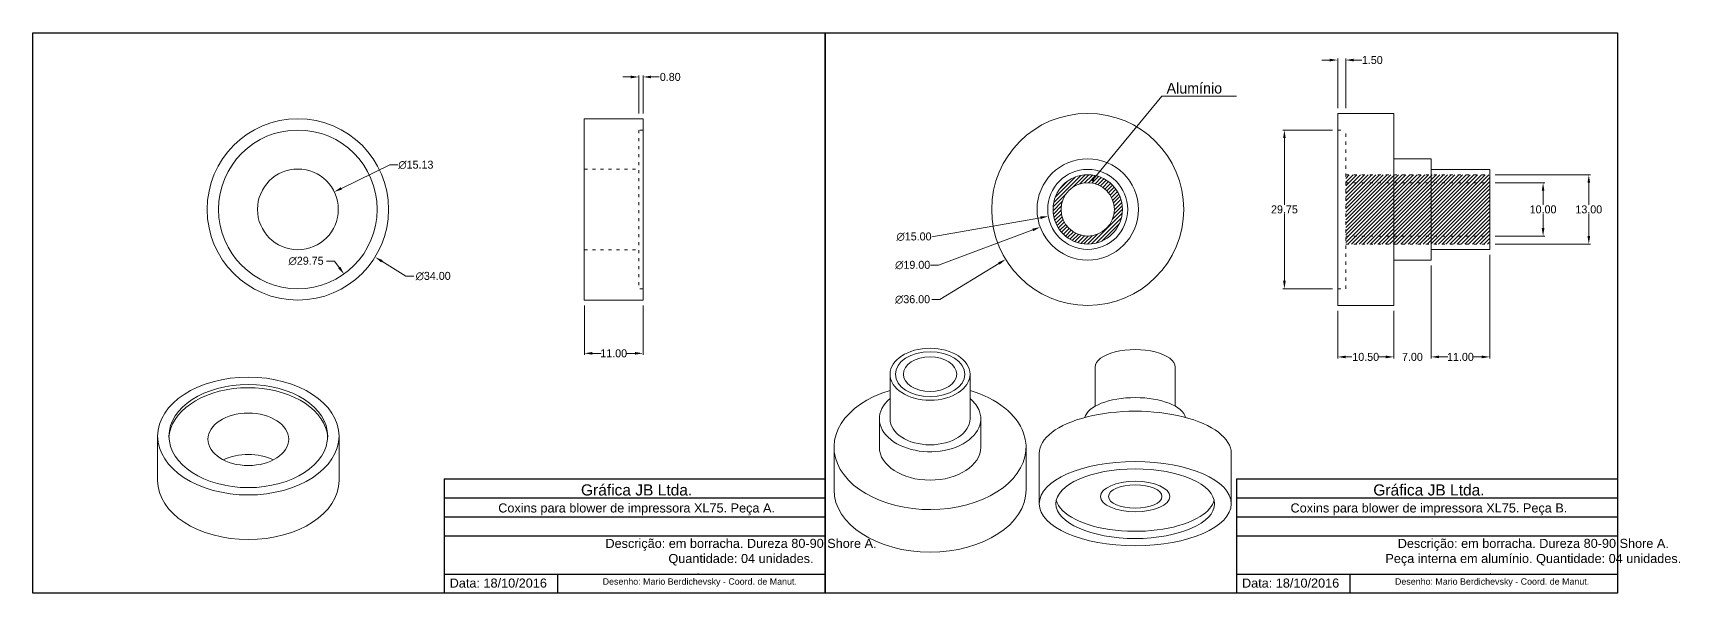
# Model space of a CAD drawing. Header units: millimetres. Extents: x -298 to 356, y 176 to 438.
# Drawn here: x -298 to 10.7, y 333.4 to 438.4 of the extents above; entities that cross this region are included whole.
import ezdxf

# ---------------------------------------------------------------- set-up
doc = ezdxf.new("R2010")
doc.units = ezdxf.units.MM
doc.header["$LTSCALE"] = 0.05
doc.header["$MEASUREMENT"] = 0
doc.linetypes.add('ACAD_ISO03W100', pattern=[30, 12, -18])
doc.dimstyles.get("Standard").update_dxf_attribs({"dimtxt": 1.5, "dimasz": 1.5, "dimexe": 0.3, "dimexo": 1, "dimgap": 0.1, "dimtad": 0, "dimtih": 1, "dimtoh": 1, "dimzin": 0, "dimdsep": 46, "dimtxsty": 'Standard', "dimcen": 0, "dimadec": 0, "dimazin": 0, "dimtfac": 1, "dimtofl": 0, "dimtmove": 0, "dimatfit": 3, "dimfxl": 1, "dimtolj": 1, "dimtzin": 0, "dimlwd": 0, "dimlwe": 0, "dimarcsym": 0})

# ---------------------------------------------------------------- blocks, each defined once
blk = doc.blocks.new('*D1')
at = {"color": 0, "lineweight": 0, "transparency": 16777216}
for p, q in [((-194.7, 387.33), (-194.7, 378.05)), ((-183.7, 387.33), (-183.7, 378.05)), ((-193.2, 378.35), (-191.55, 378.35)), ((-185.2, 378.35), (-186.85, 378.35))]:
    blk.add_line(p, q, dxfattribs=at)
at = {"color": 0, "transparency": 16777216}
for points in [[(-193.2, 378.6), (-193.2, 378.1), (-194.7, 378.35)], [(-185.2, 378.6), (-185.2, 378.1), (-183.7, 378.35)]]:
    blk.add_solid(points, dxfattribs=at)
at = {"layer": 'Defpoints', "color": 0, "transparency": 16777216}
for p in [(-194.7, 388.33), (-183.7, 388.33), (-183.7, 378.35)]:
    blk.add_point(p, dxfattribs=at)
at = {"color": 0, "transparency": 16777216, "insert": (-189.2, 378.35), "char_height": 1.5, "attachment_point": 5}
blk.add_mtext('\\A1;11.00', dxfattribs=at)
blk = doc.blocks.new('*D2')
at = {"color": 0, "lineweight": 0, "transparency": 16777216}
for p, q in [((-186, 430.16), (-187.5, 430.16)), ((-184.5, 423.33), (-184.5, 430.46)), ((-183.7, 423.33), (-183.7, 430.46)), ((-182.2, 430.16), (-180.7, 430.16))]:
    blk.add_line(p, q, dxfattribs=at)
at = {"color": 0, "transparency": 16777216}
for points in [[(-186, 430.41), (-186, 429.91), (-184.5, 430.16)], [(-182.2, 430.41), (-182.2, 429.91), (-183.7, 430.16)]]:
    blk.add_solid(points, dxfattribs=at)
at = {"layer": 'Defpoints', "color": 0, "transparency": 16777216}
for p in [(-183.7, 430.16), (-184.5, 422.33), (-183.7, 422.33)]:
    blk.add_point(p, dxfattribs=at)
at = {"color": 0, "transparency": 16777216, "insert": (-178.6, 430.16), "char_height": 1.5, "attachment_point": 5}
blk.add_mtext('\\A1;0.80', dxfattribs=at)
blk = doc.blocks.new('*D3')
at = {"color": 0, "lineweight": 0, "transparency": 16777216}
for p, q in [((-228.14, 392.82), (-232.65, 395.61)), ((-226.64, 392.82), (-228.14, 392.82))]:
    blk.add_line(p, q, dxfattribs=at)
at = {"color": 0, "transparency": 16777216}
blk.add_solid([(-232.52, 395.83), (-232.78, 395.4), (-233.93, 396.4)], dxfattribs=at)
at = {"layer": 'Defpoints', "color": 0, "transparency": 16777216}
for p in [(-262.86, 414.26), (-233.93, 396.4)]:
    blk.add_point(p, dxfattribs=at)
at = {"color": 0, "transparency": 16777216, "insert": (-223.04, 392.82), "char_height": 1.5, "attachment_point": 5}
blk.add_mtext('\\A1;∅34.00', dxfattribs=at)
blk = doc.blocks.new('*D4')
at = {"color": 0, "lineweight": 0, "transparency": 16777216}
for p, q in [((-231.13, 413.67), (-240.23, 409.27)), ((-229.63, 413.67), (-231.13, 413.67))]:
    blk.add_line(p, q, dxfattribs=at)
at = {"color": 0, "transparency": 16777216}
blk.add_solid([(-240.34, 409.5), (-240.12, 409.05), (-241.58, 408.62)], dxfattribs=at)
at = {"layer": 'Defpoints', "color": 0, "transparency": 16777216}
for p in [(-241.58, 408.62), (-255.21, 402.04)]:
    blk.add_point(p, dxfattribs=at)
at = {"color": 0, "transparency": 16777216, "insert": (-226.28, 413.67), "char_height": 1.5, "attachment_point": 5}
blk.add_mtext('\\A1;∅15.13', dxfattribs=at)
blk = doc.blocks.new('*D5')
at = {"color": 0, "lineweight": 0, "transparency": 16777216}
for p, q in [((-243, 395.66), (-241.5, 395.66)), ((-241.5, 395.66), (-240.63, 394.44))]:
    blk.add_line(p, q, dxfattribs=at)
at = {"color": 0, "transparency": 16777216}
blk.add_solid([(-240.42, 394.59), (-240.83, 394.3), (-239.76, 393.22)], dxfattribs=at)
at = {"layer": 'Defpoints', "color": 0, "transparency": 16777216}
for p in [(-257.03, 417.44), (-239.76, 393.22)]:
    blk.add_point(p, dxfattribs=at)
at = {"color": 0, "transparency": 16777216, "insert": (-246.85, 395.66), "char_height": 1.5, "attachment_point": 5}
blk.add_mtext('\\A1;∅29.75', dxfattribs=at)
blk = doc.blocks.new('*D6')
at = {"color": 0, "lineweight": 0, "transparency": 16777216}
for p, q in [((-128.09, 388.45), (-117.02, 395.19)), ((-129.59, 388.45), (-128.09, 388.45))]:
    blk.add_line(p, q, dxfattribs=at)
at = {"color": 0, "transparency": 16777216}
blk.add_solid([(-117.15, 395.41), (-116.89, 394.98), (-115.73, 395.97)], dxfattribs=at)
at = {"layer": 'Defpoints', "color": 0, "transparency": 16777216}
for p in [(-84.98, 414.69), (-115.73, 395.97)]:
    blk.add_point(p, dxfattribs=at)
at = {"color": 0, "lineweight": 0, "transparency": 16777216, "insert": (-133.19, 388.45), "char_height": 1.5, "attachment_point": 5}
blk.add_mtext('\\A1;∅36.00', dxfattribs=at)
blk = doc.blocks.new('*D7')
at = {"color": 0, "lineweight": 0, "transparency": 16777216}
for p, q in [((-128.31, 394.9), (-110.66, 401.48)), ((-129.81, 394.9), (-128.31, 394.9))]:
    blk.add_line(p, q, dxfattribs=at)
at = {"color": 0, "transparency": 16777216}
blk.add_solid([(-110.75, 401.72), (-110.57, 401.25), (-109.26, 402.01)], dxfattribs=at)
at = {"layer": 'Defpoints', "color": 0, "transparency": 16777216}
for p in [(-91.46, 408.65), (-109.26, 402.01)]:
    blk.add_point(p, dxfattribs=at)
at = {"color": 0, "lineweight": 0, "transparency": 16777216, "insert": (-133.16, 394.9), "char_height": 1.5, "attachment_point": 5}
blk.add_mtext('\\A1;∅19.00', dxfattribs=at)
blk = doc.blocks.new('*D8')
at = {"color": 0, "lineweight": 0, "transparency": 16777216}
blk.add_line((-129.56, 400.22), (-109.22, 403.78), dxfattribs=at)
at = {"color": 0, "transparency": 16777216}
blk.add_solid([(-109.26, 404.02), (-109.18, 403.53), (-107.74, 404.04)], dxfattribs=at)
at = {"layer": 'Defpoints', "color": 0, "transparency": 16777216}
for p in [(-92.97, 406.62), (-107.74, 404.04)]:
    blk.add_point(p, dxfattribs=at)
at = {"color": 0, "lineweight": 0, "transparency": 16777216, "insert": (-132.91, 400.22), "char_height": 1.5, "attachment_point": 5}
blk.add_mtext('\\A1;∅15.00', dxfattribs=at)
blk = doc.blocks.new('*D9')
at = {"color": 0, "lineweight": 0, "transparency": 16777216}
for p, q in [((-24, 410.33), (-14.71, 410.33)), ((-15.01, 408.83), (-15.01, 406.18)), ((-15.01, 401.83), (-15.01, 404.48)), ((-24, 400.33), (-14.71, 400.33))]:
    blk.add_line(p, q, dxfattribs=at)
at = {"color": 0, "transparency": 16777216}
for points in [[(-15.26, 408.83), (-14.76, 408.83), (-15.01, 410.33)], [(-15.26, 401.83), (-14.76, 401.83), (-15.01, 400.33)]]:
    blk.add_solid(points, dxfattribs=at)
at = {"layer": 'Defpoints', "color": 0, "transparency": 16777216}
for p in [(-25, 410.33), (-25, 400.33), (-15.01, 400.33)]:
    blk.add_point(p, dxfattribs=at)
at = {"color": 0, "lineweight": 0, "transparency": 16777216, "insert": (-15.01, 405.33), "char_height": 1.5, "attachment_point": 5}
blk.add_mtext('\\A1;10.00', dxfattribs=at)
blk = doc.blocks.new('*D10')
at = {"color": 0, "lineweight": 0, "transparency": 16777216}
for p, q in [((-24, 411.83), (-6.14, 411.83)), ((-6.44, 410.33), (-6.44, 406.18)), ((-6.44, 400.33), (-6.44, 404.48)), ((-24, 398.83), (-6.14, 398.83))]:
    blk.add_line(p, q, dxfattribs=at)
at = {"color": 0, "transparency": 16777216}
for points in [[(-6.69, 410.33), (-6.19, 410.33), (-6.44, 411.83)], [(-6.69, 400.33), (-6.19, 400.33), (-6.44, 398.83)]]:
    blk.add_solid(points, dxfattribs=at)
at = {"layer": 'Defpoints', "color": 0, "transparency": 16777216}
for p in [(-25, 411.83), (-25, 398.83), (-6.44, 398.83)]:
    blk.add_point(p, dxfattribs=at)
at = {"color": 0, "lineweight": 0, "transparency": 16777216, "insert": (-6.44, 405.33), "char_height": 1.5, "attachment_point": 5}
blk.add_mtext('\\A1;13.00', dxfattribs=at)
blk = doc.blocks.new('*D11')
at = {"color": 0, "lineweight": 0, "transparency": 16777216}
for p, q in [((-54.5, 420.21), (-63.79, 420.21)), ((-63.49, 418.71), (-63.49, 406.18)), ((-63.49, 391.96), (-63.49, 404.48)), ((-54.5, 390.46), (-63.79, 390.46))]:
    blk.add_line(p, q, dxfattribs=at)
at = {"color": 0, "transparency": 16777216}
for points in [[(-63.74, 418.71), (-63.24, 418.71), (-63.49, 420.21)], [(-63.74, 391.96), (-63.24, 391.96), (-63.49, 390.46)]]:
    blk.add_solid(points, dxfattribs=at)
at = {"layer": 'Defpoints', "color": 0, "transparency": 16777216}
for p in [(-53.5, 420.21), (-63.49, 390.46), (-53.5, 390.46)]:
    blk.add_point(p, dxfattribs=at)
at = {"color": 0, "lineweight": 0, "transparency": 16777216, "insert": (-63.49, 405.33), "char_height": 1.5, "attachment_point": 5}
blk.add_mtext('\\A1;29.75', dxfattribs=at)
blk = doc.blocks.new('*D12')
at = {"color": 0, "lineweight": 0, "transparency": 16777216}
for p, q in [((-55, 433.33), (-56.5, 433.33)), ((-53.5, 424.33), (-53.5, 433.63)), ((-52, 424.33), (-52, 433.63)), ((-50.5, 433.33), (-49, 433.33))]:
    blk.add_line(p, q, dxfattribs=at)
at = {"color": 0, "transparency": 16777216}
for points in [[(-55, 433.58), (-55, 433.08), (-53.5, 433.33)], [(-50.5, 433.58), (-50.5, 433.08), (-52, 433.33)]]:
    blk.add_solid(points, dxfattribs=at)
at = {"layer": 'Defpoints', "color": 0, "transparency": 16777216}
for p in [(-52, 433.33), (-53.5, 423.33), (-52, 423.33)]:
    blk.add_point(p, dxfattribs=at)
at = {"color": 0, "transparency": 16777216, "insert": (-47.02, 433.33), "char_height": 1.5, "attachment_point": 5}
blk.add_mtext('\\A1;1.50', dxfattribs=at)
blk = doc.blocks.new('*D13')
at = {"color": 0, "lineweight": 0, "transparency": 16777216}
for p, q in [((-53.5, 386.33), (-53.5, 377.38)), ((-43, 386.33), (-43, 377.38)), ((-52, 377.68), (-50.85, 377.68)), ((-44.5, 377.68), (-45.65, 377.68))]:
    blk.add_line(p, q, dxfattribs=at)
at = {"color": 0, "transparency": 16777216}
for points in [[(-52, 377.93), (-52, 377.43), (-53.5, 377.68)], [(-44.5, 377.93), (-44.5, 377.43), (-43, 377.68)]]:
    blk.add_solid(points, dxfattribs=at)
at = {"layer": 'Defpoints', "color": 0, "transparency": 16777216}
for p in [(-53.5, 387.33), (-43, 387.33), (-43, 377.68)]:
    blk.add_point(p, dxfattribs=at)
at = {"color": 0, "transparency": 16777216, "insert": (-48.25, 377.68), "char_height": 1.5, "attachment_point": 5}
blk.add_mtext('\\A1;10.50', dxfattribs=at)
blk = doc.blocks.new('*D14')
at = {"color": 0, "lineweight": 0, "transparency": 16777216}
for p, q in [((-36, 394.83), (-36, 377.38)), ((-43, 386.33), (-43, 377.38)), ((-44.5, 377.68), (-46, 377.68)), ((-34.5, 377.68), (-33, 377.68))]:
    blk.add_line(p, q, dxfattribs=at)
at = {"color": 0, "transparency": 16777216}
for points in [[(-44.5, 377.93), (-44.5, 377.43), (-43, 377.68)], [(-34.5, 377.93), (-34.5, 377.43), (-36, 377.68)]]:
    blk.add_solid(points, dxfattribs=at)
at = {"layer": 'Defpoints', "color": 0, "transparency": 16777216}
for p in [(-36, 395.83), (-43, 387.33), (-36, 377.68)]:
    blk.add_point(p, dxfattribs=at)
at = {"color": 0, "transparency": 16777216, "insert": (-39.5, 377.68), "char_height": 1.5, "attachment_point": 5}
blk.add_mtext('\\A1;7.00', dxfattribs=at)
blk = doc.blocks.new('*D15')
at = {"color": 0, "lineweight": 0, "transparency": 16777216}
for p, q in [((-25, 396.83), (-25, 377.38)), ((-36, 394.83), (-36, 377.38)), ((-34.5, 377.68), (-32.85, 377.68)), ((-26.5, 377.68), (-28.15, 377.68))]:
    blk.add_line(p, q, dxfattribs=at)
at = {"color": 0, "transparency": 16777216}
for points in [[(-34.5, 377.93), (-34.5, 377.43), (-36, 377.68)], [(-26.5, 377.93), (-26.5, 377.43), (-25, 377.68)]]:
    blk.add_solid(points, dxfattribs=at)
at = {"layer": 'Defpoints', "color": 0, "transparency": 16777216}
for p in [(-36, 395.83), (-25, 397.83), (-25, 377.68)]:
    blk.add_point(p, dxfattribs=at)
at = {"color": 0, "transparency": 16777216, "insert": (-30.5, 377.68), "char_height": 1.5, "attachment_point": 5}
blk.add_mtext('\\A1;11.00', dxfattribs=at)

msp = doc.modelspace()

# ---------------------------------------------------------------- hatches: boundary and pattern name
at = {"lineweight": 0}
h = msp.add_hatch(dxfattribs=at)
h.set_pattern_fill('ANSI31', color=256, scale=4)
h.paths.add_polyline_path([(-106.857, 405.331, 1), (-93.857, 405.331, 1)])
h.paths.add_polyline_path([(-95.357, 405.331, -1), (-105.357, 405.331, -1)], flags=16)
h = msp.add_hatch(color=256, dxfattribs=at)
h.dxf.hatch_style = 1
h.paths.add_polyline_path([(-99.188, 410.848, 1), (-99.558, 410.848, 1)])
h = msp.add_hatch(dxfattribs=at)
h.set_pattern_fill('ANSI31', color=256, scale=4)
h.paths.add_polyline_path([(-42.998, 411.831), (-51.998, 411.831), (-51.998, 410.331), (-42.998, 410.331)])
h.paths.add_polyline_path([(-35.998, 411.831), (-42.998, 411.831), (-42.998, 410.331), (-35.998, 410.331)])
h.paths.add_polyline_path([(-24.998, 411.831), (-35.998, 411.831), (-35.998, 410.331), (-24.998, 410.331)])
h.paths.add_polyline_path([(-42.998, 400.331), (-51.998, 400.331), (-51.998, 398.831), (-42.998, 398.831)])
h.paths.add_polyline_path([(-35.998, 400.331), (-42.998, 400.331), (-42.998, 398.831), (-35.998, 398.831)])
h.paths.add_polyline_path([(-24.998, 400.331), (-35.998, 400.331), (-35.998, 398.831), (-24.998, 398.831)])
h = msp.add_hatch(dxfattribs=at)
h.set_pattern_fill('ANSI31', color=256, scale=4)
h.paths.add_polyline_path([(-33.998, 410.331), (-24.998, 410.331), (-24.998, 400.331), (-33.998, 400.331)])
h.paths.add_polyline_path([(-40.998, 410.331), (-33.998, 410.331), (-33.998, 400.331), (-40.998, 400.331)])
h.paths.add_polyline_path([(-51.998, 410.331), (-40.998, 410.331), (-40.998, 400.331), (-51.998, 400.331)])

# ---------------------------------------------------------------- linework, layer by layer
for p, q in [((-99.373, 410.848), (-86.452, 426.538)), ((-86.452, 426.538), (-72.468, 426.538))]:
    msp.add_line(p, q, dxfattribs=at)
at = {"color": 0, "linetype": 'Continuous', "lineweight": 0, "extrusion": (1, -1.83697e-16, 2.22045e-16)}
for p, q in [((-53.498, 423.331), (-53.498, 387.331)), ((-53.498, 423.331), (-42.998, 423.331)), ((-42.998, 387.331), (-42.998, 423.331)), ((-194.703, 422.331), (-194.703, 388.331)), ((-194.703, 422.331), (-183.703, 422.331)), ((-183.703, 388.331), (-183.703, 422.331)), ((-42.998, 414.831), (-35.998, 414.831)), ((-35.998, 395.831), (-35.998, 414.831)), ((-35.998, 412.831), (-24.998, 412.831)), ((-24.998, 397.831), (-24.998, 412.831)), ((-42.998, 395.831), (-35.998, 395.831)), ((-35.998, 397.831), (-24.998, 397.831)), ((-194.703, 388.331), (-183.703, 388.331)), ((-53.498, 387.331), (-42.998, 387.331))]:
    msp.add_line(p, q, dxfattribs=at)
at = {"color": 0, "linetype": 'ACAD_ISO03W100', "lineweight": 0, "extrusion": (1, -1.83697e-16, 2.22045e-16)}
for p, q in [((-184.503, 420.206), (-184.503, 390.456)), ((-183.703, 420.206), (-184.503, 420.206)), ((-53.498, 420.206), (-51.998, 420.206)), ((-51.998, 390.456), (-51.998, 420.206)), ((-194.703, 412.897), (-184.503, 412.897)), ((-51.998, 411.831), (-24.998, 411.831)), ((-51.998, 411.831), (-24.998, 411.831)), ((-51.998, 410.331), (-24.998, 410.331)), ((-51.998, 400.331), (-24.998, 400.331)), ((-51.998, 398.831), (-24.998, 398.831)), ((-51.998, 398.831), (-24.998, 398.831)), ((-194.703, 397.764), (-184.503, 397.764)), ((-183.703, 390.456), (-184.503, 390.456)), ((-53.498, 390.456), (-51.998, 390.456))]:
    msp.add_line(p, q, dxfattribs=at)
at = {"color": 0, "linetype": 'Continuous', "lineweight": 0, "extrusion": (-2.77556e-17, 0.759988, 0.649937)}
for p, q in [((-137.404, 366.076), (-137.404, 374.436)), ((-122.404, 366.076), (-122.404, 374.436)), ((-139.404, 360.756), (-139.404, 366.076)), ((-120.404, 360.756), (-120.404, 366.076)), ((-274.682, 354.49), (-274.682, 362.85)), ((-240.682, 354.49), (-240.682, 362.85)), ((-147.904, 352.776), (-147.904, 360.756)), ((-111.904, 352.776), (-111.904, 360.756))]:
    msp.add_line(p, q, dxfattribs=at)
at = {"color": 0, "linetype": 'Continuous', "lineweight": 0, "extrusion": (0, 0.898574, -0.438822)}
for p, q in [((-98.954, 368.45), (-98.954, 375.775)), ((-83.954, 368.45), (-83.954, 375.775)), ((-109.454, 350.166), (-109.454, 359.601)), ((-73.454, 350.166), (-73.454, 359.601))]:
    msp.add_line(p, q, dxfattribs=at)
for p, q in [((-220.947, 354.835), (-149.547, 354.835)), ((-220.947, 354.835), (-220.947, 333.415)), ((-72.447, 354.835), (-1.047, 354.835)), ((-72.447, 354.835), (-72.447, 333.415)), ((-220.947, 351.265), (-149.547, 351.265)), ((-149.547, 351.265), (-149.547, 333.415)), ((-72.447, 351.265), (-1.047, 351.265)), ((-1.047, 351.265), (-1.047, 333.415)), ((-220.947, 347.695), (-149.547, 347.695)), ((-72.447, 347.695), (-1.047, 347.695)), ((-220.947, 344.125), (-149.547, 344.125)), ((-72.447, 344.125), (-1.047, 344.125)), ((-220.947, 336.985), (-149.547, 336.985)), ((-199.727, 336.985), (-199.727, 333.415)), ((-72.447, 336.985), (-1.047, 336.985)), ((-51.227, 336.985), (-51.227, 333.415)), ((-149.547, 333.415), (-220.947, 333.415)), ((-1.047, 333.415), (-72.447, 333.415))]:
    msp.add_line(p, q)
for points in [[(-298.047, 438.415), (-149.547, 438.415), (-149.547, 333.415), (-298.047, 333.415)], [(-149.547, 438.415), (-1.047, 438.415), (-1.047, 333.415), (-149.547, 333.415)]]:
    msp.add_lwpolyline(points, close=True)
at = {"color": 0, "linetype": 'Continuous', "lineweight": 0}
for centre, radius in [((-100.357, 405.331), 18), ((-248.393, 405.331), 17), ((-248.393, 405.331), 14.875), ((-100.357, 405.331), 9.5), ((-248.393, 405.331), 7.566), ((-100.357, 405.331), 7.5), ((-100.357, 405.331), 6.5), ((-100.357, 405.331), 6.5), ((-100.357, 405.331), 5)]:
    msp.add_circle(centre, radius, dxfattribs=at)
at = {"lineweight": 0}
msp.add_circle((-99.373, 410.848), 0.185, dxfattribs=at)
at = {"color": 0, "linetype": 'Continuous', "lineweight": 0}
for centre, major_axis, ratio in [((-129.904, 374.436), (7.5, 0), 0.6499374), ((-129.904, 374.436), (6.5, 0), 0.6499374), ((-129.904, 374.436), (6.5, 0), 0.6499374), ((-129.904, 374.436), (5, 0), 0.6499374), ((-257.682, 362.85), (17, 0), 0.6499374), ((-257.682, 362.85), (14.875, 0), 0.6499374), ((-257.682, 362.242), (7.566, 0), 0.6499374), ((-91.454, 350.166), (18, 0), 0.4388223), ((-91.454, 350.166), (14.875, 0), 0.4388223), ((-91.454, 351.514), (6.5, 0), 0.4388223), ((-91.454, 351.514), (6.5, 0), 0.4388223), ((-91.454, 351.514), (5, 0), 0.4388223)]:
    msp.add_ellipse(centre, major_axis=major_axis, ratio=ratio, dxfattribs=at)
for centre, major_axis, ratio, start_param, end_param in [((-91.454, 375.775), (7.5, 0), 0.4388223, 0, 3.1415927), ((-257.682, 362.242), (14.875, 0), 0.6499374, 0.2287042, 3.1101434), ((-129.904, 360.756), (18, 0), 0.6499374, 2.0005718, 6.5118895), ((-129.904, 360.756), (18, 0), 0.6499374, 0.2287042, 1.1410209), ((-129.904, 366.076), (9.5, 0), 0.6499374, 2.4807474, 6.5118895), ((-129.904, 366.076), (9.5, 0), 0.6499374, 0.2287042, 0.6608453), ((-91.454, 359.601), (18, 0), 0.4388223, 0, 3.1415927), ((-91.454, 365.891), (9.5, 0), 0.4388223, 0.1040657, 3.0375269), ((-257.682, 362.242), (14.875, 0), 0.6499374, 0.0314492, 0.2287042), ((-129.904, 366.076), (7.5, 0), 0.6499374, 3.1415927, 6.2831853), ((-257.682, 354.49), (7.566, 0), 0.6499374, 0.9078229, 2.2337698), ((-129.904, 360.756), (9.5, 0), 0.6499374, 3.1415927, 6.2831853), ((-257.682, 354.49), (17, 0), 0.6499374, 3.1415927, 6.2831853), ((-129.904, 352.776), (18, 0), 0.6499374, 3.1415927, 6.2831853), ((-91.454, 351.514), (14.875, 0), 0.4388223, 3.245022, 5.6738265), ((-91.454, 351.514), (14.875, 0), 0.4388223, 5.6738265, 6.1797559)]:
    msp.add_ellipse(centre, major_axis=major_axis, ratio=ratio, start_param=start_param, end_param=end_param, dxfattribs=at)
for p in [(-173.347, 336.985), (-24.847, 336.985)]:
    msp.add_point(p)

# ---------------------------------------------------------------- texts
at = {"lineweight": 0, "insert": (-85.574, 429.05), "char_height": 2, "attachment_point": 1}
msp.add_mtext_dynamic_manual_height_columns('Alumínio', width=1.46184, gutter_width=1, heights=[0], dxfattribs=at)
at = {"linetype": 'ACAD_ISO03W100', "attachment_point": 2}
for s, insert, char_height, width in [('{\\fArial|b0|i0|c0|p34;Gráfica JB Ltda.}', (-184.907, 353.788), 2.0825, 57.67267), ('{\\fArial|b0|i0|c0|p34;Gráfica JB Ltda.}', (-36.407, 353.788), 2.0825, 57.67267), ('{\\fArial|b0|i0|c0|p34;Coxins para blower de impressora XL75. Peça A.}', (-184.907, 350.218), 1.7, 84.95536), ('{\\fArial|b0|i0|c0|p34;Coxins para blower de impressora XL75. Peça B.}', (-36.407, 350.218), 1.7, 84.95536), ('{\\fArial|b0|i0|c0|p34;Descrição: em borracha. Dureza 80-90 Shore A.\\PQuantidade: 04 unidades.}', (-165.342, 343.578), 1.7, 108.41493), ('{\\fArial|b0|i0|c0|p34;Descrição: em borracha. Dureza 80-90 Shore A.\\PPeça interna em alumínio. Quantidade: 04 unidades.}', (-16.842, 343.578), 1.7, 108.41493), ('{\\fArial|b0|i0|c0|p34;Data: 18/10/2016}', (-210.83, 336.139), 1.7, 18.48649), ('{\\fArial|b0|i0|c0|p34;Desenho: Mario Berdichevsky - Coord. de Manut.}', (-173.066, 336.176), 1.19, 108.41493), ('{\\fArial|b0|i0|c0|p34;Data: 18/10/2016}', (-62.33, 336.139), 1.7, 18.48649), ('{\\fArial|b0|i0|c0|p34;Desenho: Mario Berdichevsky - Coord. de Manut.}', (-24.566, 336.176), 1.19, 108.41493)]:
    msp.add_mtext(s, dxfattribs=dict(at, insert=insert, char_height=char_height, width=width))

# ---------------------------------------------------------------- dimensions: what is measured, and where the dimension line sits
for base, p1, p2, picture, middle in [((-51.998, 433.327), (-53.498, 423.331), (-51.998, 423.331), '*D12', (-47.023, 433.327)), ((-183.703, 430.156), (-184.503, 422.331), (-183.703, 422.331), '*D2', (-178.603, 430.156)), ((-183.703, 378.354), (-194.703, 388.331), (-183.703, 388.331), '*D1', (-189.203, 378.354)), ((-42.998, 377.682), (-53.498, 387.331), (-42.998, 387.331), '*D13', (-48.248, 377.682))]:
    dim = msp.add_linear_dim(base=base, p1=p1, p2=p2, dimstyle='Standard')
    dim.commit()
    dim.dimension.update_dxf_attribs({"geometry": picture, "text_midpoint": middle})
at = {"lineweight": 0}
for base, p1, p2, picture, middle in [((-63.487, 390.456), (-53.498, 420.206), (-53.498, 390.456), '*D11', (-63.487, 405.331)), ((-6.438, 398.831), (-24.998, 411.831), (-24.998, 398.831), '*D10', (-6.438, 405.331)), ((-15.013, 400.331), (-24.998, 410.331), (-24.998, 400.331), '*D9', (-15.013, 405.331))]:
    dim = msp.add_linear_dim(base=base, p1=p1, p2=p2, angle=90, dimstyle='Standard', dxfattribs=at)
    dim.commit()
    dim.dimension.update_dxf_attribs({"geometry": picture, "text_midpoint": middle})
for p1, p2, picture, middle in [((-257.031, 417.441), (-239.755, 393.221), '*D5', (-246.847, 395.663)), ((-262.859, 414.261), (-233.927, 396.4), '*D3', (-223.035, 392.825)), ((-255.206, 402.04), (-241.58, 408.621), '*D4', (-226.285, 413.666))]:
    dim = msp.add_diameter_dim_2p(p1=p1, p2=p2, dimstyle='Standard')
    dim.commit()
    dim.dimension.update_dxf_attribs({"geometry": picture, "text_midpoint": middle, "dimtype": 163})
for p1, p2, picture, middle in [((-84.979, 414.687), (-115.734, 395.974), '*D6', (-133.193, 388.455)), ((-91.456, 408.653), (-109.257, 402.009), '*D7', (-133.158, 394.898)), ((-92.969, 406.624), (-107.744, 404.037), '*D8', (-129.564, 400.217))]:
    dim = msp.add_diameter_dim_2p(p1=p1, p2=p2, dimstyle='Standard', dxfattribs=at)
    dim.commit()
    dim.dimension.update_dxf_attribs({"geometry": picture, "text_midpoint": middle, "dimtype": 163})
for base, p1, p2, picture, middle in [((-35.998, 377.682), (-42.998, 387.331), (-35.998, 395.831), '*D14', (-39.498, 377.682)), ((-24.998, 377.682), (-35.998, 395.831), (-24.998, 397.831), '*D15', (-30.498, 377.682))]:
    dim = msp.add_linear_dim(base=base, p1=p1, p2=p2, dimstyle='Standard', override={"dimtmove": 1})
    dim.commit()
    dim.dimension.update_dxf_attribs({"geometry": picture, "text_midpoint": middle})

doc.saveas('drawing.dxf')
